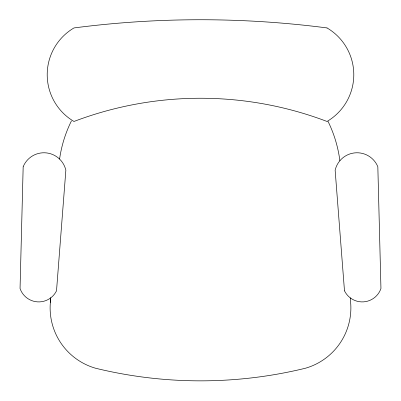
<?xml version="1.0" encoding="UTF-8"?>
<svg xmlns="http://www.w3.org/2000/svg" width="401" height="401" viewBox="0 0 401 401"><rect width="100%" height="100%" fill="white"/><g stroke="black" fill="none" stroke-linecap="round" stroke-linejoin="round"><path stroke-width="0.6" d="M350.289 297.888L350.639 302.404A62.802 62.802 0 0 1 305.502 368.213A442.559 442.559 0 0 1 95.498 368.213A62.802 62.802 0 0 1 50.361 302.404L50.641 297.938M50.361 302.404L50.711 297.888M327.988 121.292A125.588 125.588 0 0 1 339.878 160.731M59.579 159.082A125.588 125.588 0 0 1 71.408 120.962M23.168 166.756L20.05 288.489A19.759 19.759 0 0 0 56.516 290.825L65.859 170.225A22.456 22.456 0 0 0 23.168 166.756M344.484 290.825L335.141 170.225A22.456 22.456 0 0 1 377.832 166.756L380.95 288.489A19.759 19.759 0 0 1 344.484 290.825M327.01 27.935A981.052 981.052 0 0 0 73.99 27.935A54.21 54.21 0 0 0 73.99 121.458A356.414 356.414 0 0 1 327.01 121.458A54.21 54.21 0 0 0 327.01 27.935"/></g></svg>
